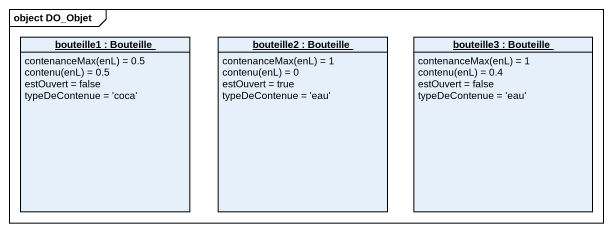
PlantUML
@startuml
mainframe object DO_Objet
hide circle
hide empty members
object "bouteille1 : Bouteille" as bouteille1 {
  contenanceMax(enL) = 0.5
  contenu(enL) = 0.5
  estOuvert = false
  typeDeContenue = 'coca'
}
object "bouteille2 : Bouteille" as bouteille2 {
  contenanceMax(enL) = 1
  contenu(enL) = 0
  estOuvert = true
  typeDeContenue = 'eau'
}
object "bouteille3 : Bouteille" as bouteille3 {
  contenanceMax(enL) = 1
  contenu(enL) = 0.4
  estOuvert = false
  typeDeContenue = 'eau'
}
@enduml
